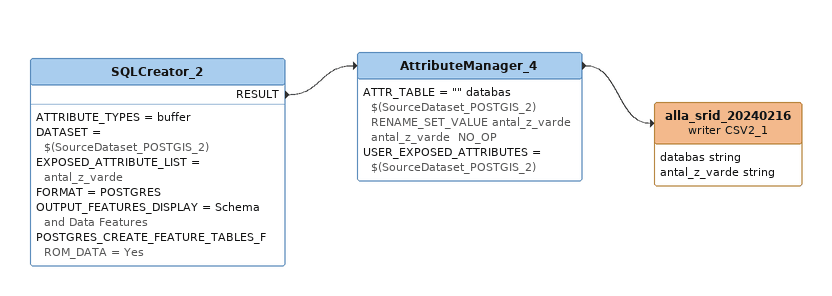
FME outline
SQLCreator_2
    ATTRIBUTE_TYPES = buffer
    DATASET = $(SourceDataset_POSTGIS_2)
    EXPOSED_ATTRIBUTE_LIST = antal_z_varde
    FORMAT = POSTGRES
    OUTPUT_FEATURES_DISPLAY = Schema and Data Features
    POSTGRES_CREATE_FEATURE_TABLES_FROM_DATA = Yes
    RESULT -> AttributeManager_4
AttributeManager_4
    ATTR_TABLE = "" databas $(SourceDataset_POSTGIS_2) RENAME_SET_VALUE antal_z_varde antal_z_varde  NO_OP
    USER_EXPOSED_ATTRIBUTES = $(SourceDataset_POSTGIS_2)
    -> alla_srid_20240216 (writer CSV2_1)
alla_srid_20240216 (writer CSV2_1)
    attributes: databas string, antal_z_varde string
